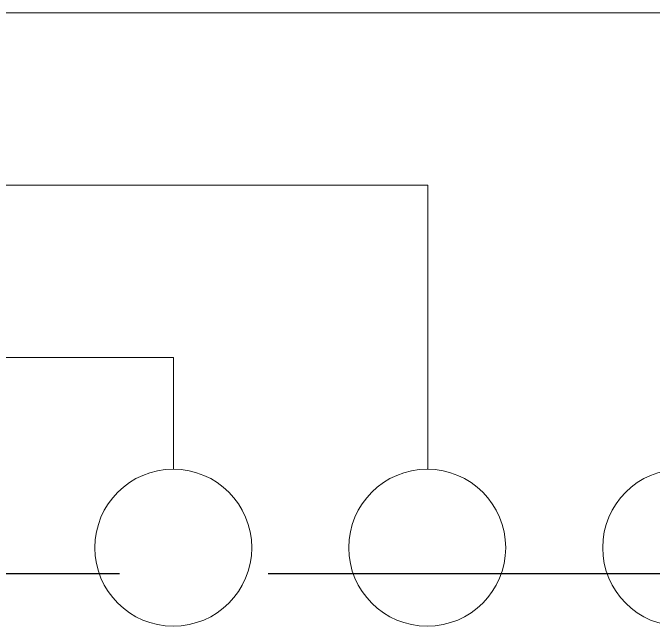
# Model space of a CAD drawing. Header units: millimetres. Extents: x 242 to 1026, y -183 to 372.
# Drawn here: x 526.91 to 543.89, y 211.31 to 227.56 of the extents above; entities that cross this region are included whole.
import ezdxf

# ---------------------------------------------------------------- set-up
doc = ezdxf.new("R2010")
doc.units = ezdxf.units.MM
doc.header["$LTSCALE"] = 30.734
doc.linetypes.add('CENTER', pattern=[0.6, 0.375, -0.075, 0.075, -0.075])
doc.layers.get('0').update_dxf_attribs({"linetype": 'CONTINUOUS'})
doc.layers.add('layer 1', color=7, linetype='CONTINUOUS')

msp = doc.modelspace()

# ---------------------------------------------------------------- linework, layer by layer
at = {"color": 1, "linetype": 'CENTER', "ltscale": 1.711962}
msp.add_line((742.828, 212.692), (483.894, 212.692), dxfattribs=at)
at = {"layer": 'layer 1', "lineweight": 20}
for points, knots in [([(504.271, 227.559), (504.271, 227.559), (544.651, 227.559), (544.651, 227.559), (544.651, 227.559), (544.651, 227.559), (544.649, 215.461), (544.649, 215.461)], [0, 0, 0, 0, 0.333333, 0.333333, 0.333333, 0.333333, 1, 1, 1, 1]), ([(504.271, 222.993), (504.271, 222.993), (537.912, 222.993), (537.912, 222.993), (537.912, 222.993), (537.912, 222.993), (537.912, 215.461), (537.912, 215.461)], [0, 0, 0, 0, 0.333333, 0.333333, 0.333333, 0.333333, 1, 1, 1, 1]), ([(504.271, 218.427), (504.271, 218.427), (531.172, 218.424), (531.172, 218.424), (531.172, 218.424), (531.172, 218.424), (531.172, 215.461), (531.172, 215.461)], [0, 0, 0, 0, 0.333333, 0.333333, 0.333333, 0.333333, 1, 1, 1, 1]), ([(531.165, 215.467), (532.313, 215.467), (533.245, 214.535), (533.245, 213.387), (533.245, 213.387), (533.245, 212.238), (532.313, 211.307), (531.165, 211.307), (531.165, 211.307), (530.016, 211.307), (529.085, 212.238), (529.085, 213.387), (529.085, 213.387), (529.085, 214.535), (530.016, 215.467), (531.165, 215.467)], [0, 0, 0, 0, 0.2, 0.2, 0.2, 0.2, 0.4, 0.4, 0.4, 0.4, 0.6, 0.6, 0.6, 0.6, 1, 1, 1, 1]), ([(537.897, 215.467), (539.045, 215.467), (539.977, 214.535), (539.977, 213.387), (539.977, 213.387), (539.977, 212.238), (539.045, 211.307), (537.897, 211.307), (537.897, 211.307), (536.748, 211.307), (535.817, 212.238), (535.817, 213.387), (535.817, 213.387), (535.817, 214.535), (536.748, 215.467), (537.897, 215.467)], [0, 0, 0, 0, 0.2, 0.2, 0.2, 0.2, 0.4, 0.4, 0.4, 0.4, 0.6, 0.6, 0.6, 0.6, 1, 1, 1, 1]), ([(544.629, 215.467), (545.777, 215.467), (546.709, 214.535), (546.709, 213.387), (546.709, 213.387), (546.709, 212.238), (545.777, 211.307), (544.629, 211.307), (544.629, 211.307), (543.48, 211.307), (542.549, 212.238), (542.549, 213.387), (542.549, 213.387), (542.549, 214.535), (543.48, 215.467), (544.629, 215.467)], [0, 0, 0, 0, 0.2, 0.2, 0.2, 0.2, 0.4, 0.4, 0.4, 0.4, 0.6, 0.6, 0.6, 0.6, 1, 1, 1, 1])]:
    msp.add_open_spline(points, degree=3, knots=knots, dxfattribs=at)

doc.saveas('drawing.dxf')
